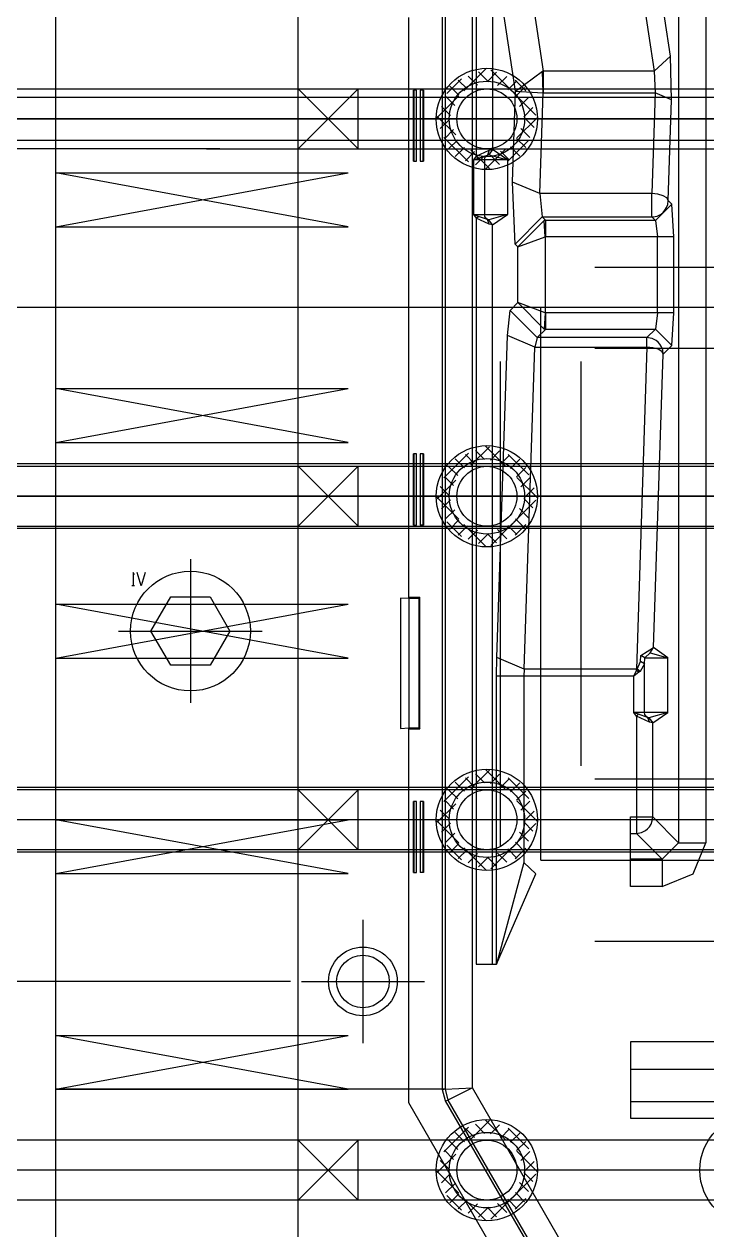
# Model space of a CAD drawing. Header units: millimetres. Extents: x -1 to 1014, y -756 to 757.
# Drawn here: x 741.9 to 776, y 93.7 to 153.8 of the extents above; entities that cross this region are included whole.
import ezdxf

# ---------------------------------------------------------------- set-up
doc = ezdxf.new("R2010")
doc.units = ezdxf.units.MM

# ---------------------------------------------------------------- blocks, each defined once
blk = doc.blocks.new('blockName2')
for points in [[(743.518, 76.5769), (743.518, 204.145)], [(755.603, 88.6623), (755.603, 192.06)], [(762.793, 100.713), (762.793, 184.652)], [(762.918, 184.652), (762.918, 100.747)], [(762.918, 184.652), (762.918, 100.747)], [(764.28, 100.82), (764.28, 184.652)], [(767.818, 151.475), (766.594, 159.637)], [(774.144, 152.216), (773.027, 159.669)], [(775.911, 159.503), (775.911, 113.025)], [(772.211, 158.927), (773.329, 151.475)], [(764.472, 158.043), (764.472, 147.228)], [(765.288, 158.043), (765.288, 147.567)], [(766.423, 150.47), (765.288, 158.043)], [(774.552, 158.144), (774.552, 113.025)], [(761.113, 125.242), (761.113, 154.137)], [(774.144, 152.216), (773.329, 151.475)], [(774.2, 150.043), (774.144, 152.216)], [(764.955, 151.593), (763.856, 150.494)], [(765.079, 150.938), (764.58, 151.437)], [(765.487, 151.413), (765.032, 150.958)], [(766.295, 150.434), (765.196, 151.533)], [(766.423, 150.47), (767.772, 151.474)], [(767.818, 151.475), (767.772, 151.474)], [(767.808, 150.388), (767.772, 151.474)], [(773.329, 151.475), (767.818, 151.475)], [(767.818, 150.389), (767.818, 151.475)], [(773.329, 151.475), (773.384, 150.389)], [(763.739, 151.089), (763.003, 150.354)], [(764.028, 150.565), (763.573, 151.02)], [(764.531, 150.774), (764.076, 151.229)], [(765.99, 151.204), (765.535, 150.749)], [(766.494, 150.995), (766.039, 150.54)], [(766.943, 150.498), (766.412, 151.029)], [(702.696, 150.583), (787.653, 150.583)], [(758.59, 150.583), (755.603, 147.596)], [(755.603, 150.583), (758.59, 147.596)], [(755.603, 147.596), (755.603, 150.583)], [(758.59, 147.596), (758.59, 150.583)], [(761.345, 146.982), (761.345, 150.525)], [(761.498, 150.525), (761.345, 150.525)], [(761.355, 150.525), (761.355, 146.982)], [(761.498, 146.982), (761.498, 150.525)], [(761.683, 150.525), (761.683, 146.982)], [(761.836, 150.525), (761.683, 150.525)], [(761.826, 146.982), (761.826, 150.525)], [(761.836, 150.525), (761.836, 146.982)], [(763.598, 150.236), (762.5, 149.138)], [(763.403, 149.765), (762.948, 150.22)], [(763.612, 150.269), (763.157, 150.724)], [(766.276, 145.946), (766.423, 150.47)], [(767.447, 149.283), (766.348, 150.381)], [(766.875, 150.664), (766.42, 150.209)], [(766.423, 150.47), (767.799, 150.388)], [(767.636, 145.37), (767.799, 150.389)], [(767.799, 150.389), (773.384, 150.389)], [(773.384, 150.389), (773.22, 145.37)], [(774.2, 150.043), (773.384, 150.389)], [(807.974, 150.164), (695.176, 150.164)], [(763.195, 149.262), (762.74, 149.717)], [(767.083, 150.16), (766.628, 149.705)], [(767.292, 149.657), (766.837, 149.202)], [(774.036, 145.024), (774.2, 150.043)], [(808.532, 149.089), (687.657, 149.089)], [(695.176, 149.089), (787.653, 149.089)], [(763.455, 148.29), (762.531, 149.213)], [(763.135, 149.061), (762.68, 148.606)], [(767.5, 149.153), (766.492, 148.145)], [(767.351, 148.666), (766.852, 149.165)], [(763.344, 148.557), (762.889, 148.102)], [(767.143, 148.162), (766.688, 148.617)], [(807.974, 148.015), (695.176, 148.015)], [(764.086, 146.946), (762.86, 148.173)], [(763.552, 148.054), (763.097, 147.599)], [(767.087, 148.028), (766.065, 147.006)], [(766.934, 147.659), (766.479, 148.114)], [(751.689, 147.596), (702.696, 147.596)], [(751.038, 147.596), (930.171, 147.596)], [(763.884, 147.673), (763.429, 147.218)], [(764.387, 147.465), (763.932, 147.01)], [(765.127, 146.617), (764.204, 147.541)], [(764.472, 147.228), (764.341, 147.05)], [(764.891, 147.256), (764.436, 146.801)], [(764.472, 147.228), (765.121, 147.534)], [(764.472, 147.228), (764.584, 147.139)], [(764.584, 147.139), (765.03, 147.292)], [(764.883, 147.05), (764.901, 147.147), (764.952, 147.231), (765.03, 147.292)], [(765.948, 147.601), (764.939, 146.592)], [(765.121, 147.534), (765.03, 147.292)], [(765.03, 147.292), (765.101, 147.309)], [(765.288, 147.567), (765.101, 147.309)], [(765.101, 147.309), (766.035, 147.05)], [(765.121, 147.534), (765.288, 147.567)], [(765.631, 146.826), (765.176, 147.281)], [(766.036, 147.05), (765.288, 147.567)], [(766.134, 147.034), (765.679, 147.489)], [(766.638, 147.243), (766.183, 147.698)], [(761.345, 146.982), (761.498, 146.982)], [(761.683, 146.982), (761.836, 146.982)], [(764.341, 147.05), (764.584, 147.139)], [(766.035, 147.05), (764.341, 147.05)], [(764.341, 147.05), (764.341, 144.324)], [(764.883, 147.05), (764.883, 144.324)], [(766.036, 147.05), (766.036, 144.324)], [(743.518, 143.718), (758.094, 146.404)], [(758.094, 143.718), (743.518, 146.404)], [(743.518, 146.404), (758.094, 146.404)], [(767.636, 145.37), (766.276, 145.946)], [(766.403, 142.849), (766.276, 145.946)], [(773.22, 145.37), (767.636, 145.37)], [(767.636, 145.37), (767.763, 144.209)], [(774.036, 145.024), (773.96, 145.152), (773.779, 145.262), (773.52, 145.338), (773.22, 145.37)], [(773.22, 144.209), (773.22, 145.37)], [(773.22, 144.209), (773.304, 144.213), (773.389, 144.227), (773.482, 144.253), (773.58, 144.294), (773.68, 144.353), (773.78, 144.433), (773.873, 144.539), (773.954, 144.672), (774.013, 144.834), (774.036, 145.024)], [(774.21, 144.85), (773.395, 144.034)], [(774.21, 144.85), (774.036, 145.024)], [(774.317, 143.219), (774.21, 144.85)], [(764.341, 144.324), (764.472, 144.146)], [(764.584, 144.235), (764.341, 144.324)], [(764.341, 144.324), (766.035, 144.324)], [(764.472, 144.146), (764.584, 144.235)], [(765.03, 144.082), (764.584, 144.235)], [(765.03, 144.082), (764.952, 144.142), (764.901, 144.227), (764.883, 144.324)], [(766.035, 144.324), (765.101, 144.065)], [(765.288, 143.806), (766.036, 144.324)], [(767.763, 144.209), (766.404, 142.849)], [(767.763, 144.209), (773.22, 144.209)], [(767.937, 144.034), (767.763, 144.209)], [(773.22, 144.209), (773.395, 144.034)], [(743.518, 143.718), (758.094, 143.718)], [(764.472, 144.146), (764.472, 106.978)], [(765.121, 143.84), (764.472, 144.146)], [(765.101, 144.065), (765.03, 144.082)], [(765.121, 143.84), (765.03, 144.082)], [(765.288, 143.806), (765.101, 144.065)], [(765.288, 143.806), (765.121, 143.84)], [(765.288, 106.978), (765.288, 143.806)], [(767.849, 144.031), (766.542, 142.71)], [(767.937, 144.034), (767.849, 144.031)], [(767.902, 143.217), (767.849, 144.031)], [(773.395, 144.034), (767.937, 144.034)], [(767.937, 143.219), (767.937, 144.034)], [(773.395, 144.034), (773.501, 143.219)], [(766.542, 142.71), (767.902, 143.217)], [(767.937, 143.219), (767.902, 143.217)], [(767.902, 143.217), (767.902, 139.433)], [(774.317, 143.219), (767.937, 143.219)], [(773.501, 139.432), (773.501, 143.219)], [(774.317, 139.432), (774.317, 143.219)], [(766.542, 142.71), (766.404, 142.849)], [(766.542, 139.94), (766.542, 142.71)], [(770.375, 141.704), (788.906, 141.704)], [(767.689, 139.69), (671.154, 139.69)], [(766.027, 138.298), (766.154, 139.552)], [(766.154, 139.552), (766.542, 139.94)], [(767.514, 138.193), (766.154, 139.552)], [(767.902, 139.433), (766.542, 139.94)], [(766.542, 139.94), (767.849, 138.619)], [(950.313, 139.69), (767.689, 139.69)], [(767.689, 112.162), (767.689, 139.69)], [(767.902, 139.433), (767.849, 138.619)], [(767.902, 139.433), (767.937, 139.432)], [(774.317, 139.432), (767.937, 139.432)], [(767.937, 138.616), (767.937, 139.432)], [(773.501, 139.432), (773.395, 138.616)], [(774.21, 137.8), (774.317, 139.432)], [(765.503, 122.257), (766.027, 138.298)], [(767.386, 137.722), (766.027, 138.298)], [(767.514, 138.193), (767.386, 137.722)], [(767.514, 138.193), (767.937, 138.616)], [(772.971, 138.193), (767.514, 138.193)], [(767.937, 138.616), (767.849, 138.619)], [(767.937, 138.616), (773.395, 138.616)], [(773.395, 138.616), (772.971, 138.193)], [(772.971, 137.722), (772.971, 138.193)], [(773.787, 137.377), (773.763, 137.568), (773.705, 137.73), (773.624, 137.863), (773.53, 137.968), (773.431, 138.048), (773.331, 138.107), (773.234, 138.148), (773.142, 138.173), (773.058, 138.187), (772.971, 138.193)], [(774.21, 137.8), (773.395, 138.616)], [(766.863, 121.681), (767.386, 137.722)], [(767.386, 137.722), (772.971, 137.722)], [(770.375, 137.675), (788.906, 137.675)], [(772.971, 137.722), (772.448, 121.681)], [(773.787, 137.377), (773.71, 137.504), (773.53, 137.614), (773.272, 137.69), (772.971, 137.722)], [(773.787, 137.377), (774.21, 137.8)], [(765.675, 112.833), (765.675, 137.004)], [(769.703, 116.862), (769.703, 137.004)], [(773.31, 122.753), (773.787, 137.377)], [(743.518, 132.976), (758.094, 135.661)], [(758.094, 132.976), (743.518, 135.661)], [(743.518, 135.661), (758.094, 135.661)], [(743.518, 132.976), (758.094, 132.976)], [(765.127, 132.762), (764.204, 131.839)], [(765.948, 131.779), (764.939, 132.787)], [(761.345, 128.854), (761.345, 132.398)], [(761.498, 132.398), (761.345, 132.398)], [(761.355, 132.398), (761.355, 128.854)], [(761.498, 128.854), (761.498, 132.398)], [(761.683, 132.398), (761.683, 128.854)], [(761.836, 132.398), (761.683, 132.398)], [(761.826, 128.854), (761.826, 132.398)], [(761.836, 132.398), (761.836, 128.854)], [(764.086, 132.434), (762.86, 131.207)], [(763.884, 131.706), (763.429, 132.161)], [(764.387, 131.915), (763.932, 132.37)], [(764.891, 132.123), (764.436, 132.578)], [(765.631, 132.554), (765.176, 132.098)], [(766.134, 132.345), (765.679, 131.89)], [(767.087, 131.352), (766.065, 132.374)], [(790.248, 131.901), (695.176, 131.901)], [(702.696, 131.783), (786.941, 131.783)], [(755.603, 128.797), (755.603, 131.783)], [(755.603, 131.783), (758.59, 128.797)], [(758.59, 131.783), (755.603, 128.797)], [(758.59, 128.797), (758.59, 131.783)], [(763.552, 131.326), (763.097, 131.781)], [(766.638, 132.136), (766.183, 131.681)], [(766.934, 131.721), (766.479, 131.266)], [(763.455, 131.09), (762.531, 130.166)], [(763.344, 130.822), (762.889, 131.277)], [(767.5, 130.226), (766.492, 131.234)], [(767.143, 131.217), (766.688, 130.762)], [(763.135, 130.318), (762.68, 130.773)], [(767.351, 130.713), (766.852, 130.214)], [(695.176, 130.29), (787.653, 130.29)], [(893.914, 130.29), (695.176, 130.29)], [(763.598, 129.143), (762.5, 130.242)], [(763.195, 130.118), (762.74, 129.663)], [(767.447, 130.097), (766.348, 128.998)], [(767.292, 129.723), (766.837, 130.178)], [(763.403, 129.614), (762.948, 129.159)], [(766.875, 128.715), (766.42, 129.17)], [(767.083, 129.219), (766.628, 129.674)], [(790.248, 128.679), (695.176, 128.679)], [(702.696, 128.797), (787.653, 128.797)], [(761.345, 128.854), (761.498, 128.854)], [(761.836, 128.854), (761.683, 128.854)], [(763.739, 128.29), (763.003, 129.026)], [(763.612, 129.11), (763.157, 128.655)], [(764.028, 128.814), (763.573, 128.359)], [(764.955, 127.787), (763.856, 128.885)], [(764.531, 128.606), (764.076, 128.151)], [(766.295, 128.945), (765.196, 127.846)], [(765.99, 128.175), (765.535, 128.63)], [(766.494, 128.384), (766.039, 128.839)], [(766.943, 128.881), (766.412, 128.35)], [(765.079, 128.441), (764.58, 127.942)], [(765.487, 127.967), (765.032, 128.422)], [(750.232, 127.157), (750.232, 119.994)], [(747.446, 126.385), (747.379, 126.497), (747.379, 125.825)], [(747.983, 126.497), (747.781, 125.825), (747.58, 126.497)], [(747.446, 125.825), (747.311, 125.825)], [(751.217, 125.281), (752.201, 123.576), (751.217, 121.87), (749.248, 121.87), (748.263, 123.576), (749.248, 125.281), (751.217, 125.281)], [(760.704, 125.216), (760.704, 118.726)], [(761.113, 125.195), (760.704, 125.216)], [(761.658, 125.242), (761.113, 125.242)], [(761.113, 125.195), (761.113, 118.748)], [(761.635, 125.195), (761.113, 125.195)], [(761.165, 125.242), (761.142, 125.219)], [(761.658, 125.242), (761.635, 125.195)], [(761.635, 118.748), (761.635, 125.195)], [(761.658, 118.7), (761.658, 125.242)], [(743.518, 122.233), (758.094, 124.919)], [(758.094, 122.233), (743.518, 124.919)], [(743.518, 124.919), (758.094, 124.919)], [(746.651, 123.576), (753.813, 123.576)], [(772.669, 122.354), (773.31, 122.753)], [(773.135, 122.498), (773.31, 122.753)], [(774.011, 122.244), (773.31, 122.753)], [(743.518, 122.233), (758.094, 122.233)], [(765.489, 121.335), (765.503, 122.257)], [(766.863, 121.681), (765.503, 122.257)], [(772.49, 121.679), (772.652, 122.054)], [(772.652, 122.054), (772.669, 122.354)], [(772.859, 121.944), (772.652, 122.054)], [(772.874, 122.244), (772.669, 122.354)], [(772.859, 121.944), (772.874, 122.244)], [(772.874, 122.244), (773.135, 122.498)], [(772.874, 122.244), (774.011, 122.244)], [(773.135, 122.498), (774.011, 122.244)], [(774.011, 119.518), (774.011, 122.244)], [(766.863, 121.681), (766.849, 121.335)], [(772.448, 121.681), (766.863, 121.681)], [(772.317, 121.335), (772.448, 121.617)], [(772.579, 121.523), (772.317, 121.335)], [(772.49, 121.679), (772.476, 121.68), (772.462, 121.68), (772.448, 121.681)], [(772.448, 121.617), (772.448, 121.681)], [(772.448, 121.617), (772.49, 121.679)], [(772.579, 121.523), (772.448, 121.617)], [(772.635, 121.564), (772.49, 121.679)], [(772.635, 121.564), (772.579, 121.523)], [(772.859, 121.944), (772.635, 121.564)], [(772.859, 119.518), (772.859, 121.944)], [(772.317, 121.335), (765.489, 121.335)], [(765.489, 106.978), (765.489, 121.335)], [(766.849, 121.335), (766.849, 112.048)], [(772.317, 119.518), (772.317, 121.335)], [(772.56, 119.429), (772.317, 119.518)], [(772.448, 119.34), (772.317, 119.518)], [(774.011, 119.518), (772.317, 119.518)], [(772.56, 119.429), (772.448, 119.34)], [(772.448, 119.34), (772.448, 113.498)], [(773.097, 119.034), (772.448, 119.34)], [(773.005, 119.276), (772.56, 119.429)], [(773.005, 119.276), (772.928, 119.336), (772.877, 119.421), (772.859, 119.518)], [(773.005, 119.276), (773.097, 119.034)], [(773.077, 119.259), (773.005, 119.276)], [(774.011, 119.518), (773.077, 119.259)], [(773.077, 119.259), (773.264, 119)], [(773.264, 119), (773.097, 119.034)], [(773.264, 119), (774.011, 119.518)], [(773.264, 114.313), (773.264, 119)], [(760.704, 118.726), (761.113, 118.748)], [(761.113, 118.748), (761.635, 118.748)], [(761.113, 100.065), (761.113, 118.7)], [(761.113, 118.7), (761.658, 118.7)], [(761.165, 118.7), (761.142, 118.724)], [(761.635, 118.748), (761.658, 118.7)], [(765.127, 116.648), (764.204, 115.725)], [(765.948, 115.665), (764.939, 116.673)], [(764.086, 116.32), (762.86, 115.093)], [(763.884, 115.592), (763.429, 116.047)], [(764.387, 115.801), (763.932, 116.256)], [(764.891, 116.009), (764.436, 116.464)], [(765.631, 116.44), (765.176, 115.985)], [(766.134, 116.231), (765.679, 115.776)], [(767.087, 115.238), (766.065, 116.26)], [(766.638, 116.022), (766.183, 115.567)], [(838.185, 116.19), (770.375, 116.19)], [(783.534, 115.787), (695.176, 115.787)], [(755.603, 115.669), (702.696, 115.669)], [(930.171, 115.669), (755.603, 115.669)], [(755.603, 112.683), (755.603, 115.669)], [(755.603, 115.669), (758.59, 112.683)], [(758.59, 115.669), (755.603, 112.683)], [(758.59, 112.683), (758.59, 115.669)], [(763.552, 115.212), (763.097, 115.667)], [(766.934, 115.607), (766.479, 115.152)], [(761.345, 111.544), (761.345, 115.088)], [(761.498, 115.088), (761.345, 115.088)], [(761.355, 115.088), (761.355, 111.544)], [(761.498, 111.544), (761.498, 115.088)], [(761.683, 115.088), (761.683, 111.544)], [(761.836, 115.088), (761.683, 115.088)], [(761.826, 111.544), (761.826, 115.088)], [(761.836, 115.088), (761.836, 111.544)], [(763.455, 114.976), (762.531, 114.052)], [(763.344, 114.708), (762.889, 115.163)], [(767.5, 114.112), (766.492, 115.12)], [(767.143, 115.103), (766.688, 114.648)], [(900.629, 114.176), (695.176, 114.176)], [(755.603, 114.176), (697.06, 114.176)], [(743.518, 111.49), (758.094, 114.176)], [(758.094, 111.49), (743.518, 114.176)], [(743.518, 114.176), (758.094, 114.176)], [(930.171, 114.176), (754.11, 114.176)], [(763.135, 114.205), (762.68, 114.66)], [(767.351, 114.6), (766.852, 114.1)], [(772.15, 110.85), (772.15, 114.313)], [(772.15, 114.313), (773.264, 114.313)], [(772.448, 113.498), (772.531, 113.502), (772.617, 113.516), (772.71, 113.542), (772.807, 113.583), (772.908, 113.642), (773.007, 113.722), (773.101, 113.828), (773.182, 113.961), (773.24, 114.123), (773.264, 114.313)], [(774.552, 113.025), (773.264, 114.313)], [(763.598, 113.029), (762.5, 114.128)], [(763.195, 114.004), (762.74, 113.549)], [(767.447, 113.983), (766.348, 112.884)], [(767.083, 113.105), (766.628, 113.56)], [(767.292, 113.609), (766.837, 114.064)], [(763.403, 113.5), (762.948, 113.045)], [(763.612, 112.997), (763.157, 112.542)], [(766.875, 112.602), (766.42, 113.057)], [(772.15, 113.498), (772.448, 113.498)], [(772.448, 113.498), (773.736, 112.21)], [(773.736, 112.21), (774.552, 113.025)], [(773.736, 110.85), (775.275, 111.487), (775.911, 113.025)], [(774.552, 113.025), (775.911, 113.025)], [(783.534, 112.565), (695.176, 112.565)], [(755.603, 112.683), (702.696, 112.683)], [(930.171, 112.683), (755.603, 112.683)], [(763.739, 112.176), (763.003, 112.912)], [(764.028, 112.7), (763.573, 112.245)], [(764.955, 111.673), (763.856, 112.771)], [(764.531, 112.492), (764.076, 112.037)], [(766.295, 112.831), (765.196, 111.733)], [(765.99, 112.061), (765.535, 112.516)], [(766.494, 112.27), (766.039, 112.725)], [(766.943, 112.767), (766.412, 112.236)], [(765.079, 112.327), (764.58, 111.828)], [(765.487, 111.853), (765.032, 112.308)], [(766.849, 112.048), (765.489, 106.978)], [(767.438, 111.484), (766.849, 112.048)], [(767.689, 112.162), (950.313, 112.162)], [(773.736, 112.21), (772.15, 112.21)], [(773.736, 112.21), (773.736, 110.85)], [(743.518, 111.49), (758.094, 111.49)], [(761.345, 111.544), (761.498, 111.544)], [(761.836, 111.544), (761.683, 111.544)], [(765.489, 106.978), (767.438, 111.484)], [(773.736, 110.85), (772.15, 110.85)], [(758.826, 109.189), (758.826, 103.049)], [(770.375, 108.133), (943.599, 108.133)], [(764.472, 106.978), (765.489, 106.978)], [(755.219, 106.119), (676.525, 106.119)], [(755.757, 106.119), (761.896, 106.119)], [(743.518, 100.748), (758.094, 103.433)], [(758.094, 100.748), (743.518, 103.433)], [(743.518, 103.433), (758.094, 103.433)], [(786.87, 103.107), (772.15, 103.107)], [(772.15, 103.107), (772.15, 99.3004)], [(772.15, 101.747), (786.87, 101.747)], [(743.518, 100.748), (758.094, 100.748)], [(762.918, 100.747), (743.518, 100.747)], [(762.918, 100.747), (762.793, 100.713)], [(762.939, 100.168), (762.793, 100.713)], [(762.918, 100.747), (764.28, 100.82)], [(762.918, 100.747), (763.064, 100.202)], [(762.918, 100.747), (763.064, 100.202)], [(764.28, 100.82), (763.064, 100.202)], [(770.584, 89.9008), (764.28, 100.82)], [(768.81, 86.7339), (761.113, 100.065)], [(762.939, 100.168), (763.064, 100.202)], [(769.411, 88.9581), (762.939, 100.168)], [(763.064, 100.202), (769.483, 89.0835)], [(763.064, 100.202), (769.483, 89.0835)], [(777.492, 100.116), (772.15, 100.116)], [(765.127, 99.1915), (764.204, 98.268)], [(765.948, 98.208), (764.939, 99.2163)], [(772.15, 99.3004), (777.832, 99.3004)], [(764.086, 98.8629), (762.86, 97.6362)], [(763.884, 98.1355), (763.429, 98.5905)], [(764.387, 98.3441), (763.932, 98.7991)], [(764.891, 98.5527), (764.436, 99.0077)], [(765.631, 98.9829), (765.176, 98.5279)], [(766.134, 98.7743), (765.679, 98.3193)], [(767.087, 97.7809), (766.065, 98.803)], [(766.638, 98.5657), (766.183, 98.1107)], [(755.603, 98.2125), (702.696, 98.2125)], [(930.171, 98.2125), (755.603, 98.2125)], [(755.603, 95.2261), (755.603, 98.2125)], [(755.603, 98.2125), (758.59, 95.2261)], [(758.59, 98.2125), (755.603, 95.2261)], [(758.59, 95.2261), (758.59, 98.2125)], [(763.552, 97.7549), (763.097, 98.2099)], [(766.934, 98.15), (766.479, 97.695)], [(763.455, 97.519), (762.531, 96.5955)], [(763.344, 97.2513), (762.889, 97.7063)], [(767.5, 96.6555), (766.492, 97.6637)], [(767.143, 97.6464), (766.688, 97.1914)], [(755.603, 96.7193), (697.06, 96.7193)], [(930.171, 96.7193), (754.11, 96.7193)], [(763.135, 96.7478), (762.68, 97.2028)], [(767.351, 97.1428), (766.852, 96.6434)], [(763.598, 95.5724), (762.5, 96.6709)], [(763.195, 96.547), (762.74, 96.092)], [(767.447, 96.5262), (766.348, 95.4277)], [(767.292, 96.1519), (766.837, 96.6069)], [(763.403, 96.0434), (762.948, 95.5884)], [(763.612, 95.5399), (763.157, 95.0848)], [(766.875, 95.1448), (766.42, 95.5998)], [(767.083, 95.6484), (766.628, 96.1034)], [(755.603, 95.2261), (702.696, 95.2261)], [(930.171, 95.2261), (755.603, 95.2261)], [(763.739, 94.7194), (763.003, 95.4552)], [(764.028, 95.2435), (763.573, 94.7885)], [(764.955, 94.2159), (763.856, 95.3144)], [(764.531, 95.0349), (764.076, 94.5799)], [(766.295, 95.3743), (765.196, 94.2758)], [(765.99, 94.6047), (765.535, 95.0597)], [(766.494, 94.8133), (766.039, 95.2683)], [(766.943, 95.3105), (766.412, 94.7794)], [(765.079, 94.8708), (764.58, 94.3713)], [(765.487, 94.3961), (765.032, 94.8511)]]:
    blk.add_lwpolyline(points)
for centre, radius in [((765.003, 149.089), 2.5234), ((765.003, 149.089), 1.88), ((765.003, 149.089), 1.4932), ((765.003, 130.29), 2.5234), ((765.003, 130.29), 1.88), ((765.003, 130.29), 1.4932), ((750.232, 123.576), 2.9844), ((765.003, 114.176), 2.5234), ((765.003, 114.176), 1.88), ((765.003, 114.176), 1.4932), ((758.826, 106.119), 1.7121), ((758.826, 106.119), 1.3093), ((765.003, 96.7193), 2.5234), ((778.432, 96.7193), 2.8199), ((765.003, 96.7193), 1.88), ((765.003, 96.7193), 1.4932)]:
    blk.add_circle(centre, radius)

msp = doc.modelspace()

# ---------------------------------------------------------------- block references
msp.add_blockref('blockName2', (0, 0))

doc.saveas('drawing.dxf')
